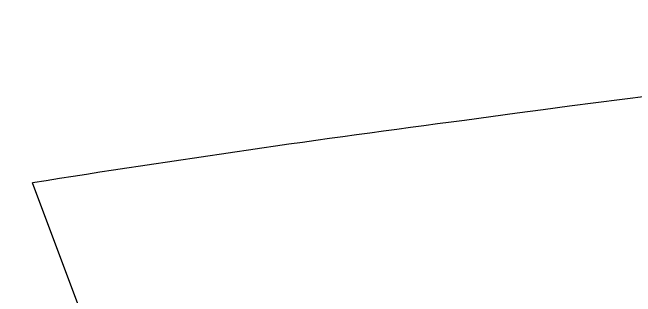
# Model space of a CAD drawing. Header units: millimetres. Extents: x 441156 to 441876, y 4514765 to 4515211.
# Drawn here: x 441427.271 to 441429.8, y 4514838.373 to 4514839.525 of the extents above; entities that cross this region are included whole.
import ezdxf

# ---------------------------------------------------------------- set-up
doc = ezdxf.new("R2010")
doc.units = ezdxf.units.MM
doc.layers.add('01_piscinas', color=254, linetype='Continuous')

msp = doc.modelspace()

# ---------------------------------------------------------------- linework, layer by layer
at = {"layer": '01_piscinas'}
msp.add_line((441430.69518641, 4514829.92970618, 0.00000015), (441427.35271451, 4514838.83373326, 0.00000132), dxfattribs=at)
for points, elevation in [([(441354.64111455, 4514840.61307697), (441365.20169914, 4514822.95486776), (441365.37693543, 4514823.00518795), (441371.34350363, 4514824.73712644), (441377.84385524, 4514826.61361882), (441382.43476199, 4514827.93890122), (441388.34412613, 4514829.61936088), (441392.44200494, 4514830.82727982), (441392.87846354, 4514830.95623588), (441404.77217634, 4514834.47035301), (441407.84532626, 4514835.3690429), (441407.88822918, 4514835.38158912), (441413.06729749, 4514836.89611864, 0.0058339136), (441421.14704095, 4514839.21642046, -0.0022510891), (441421.73053684, 4514839.36148005, -0.002317905), (441422.33102709, 4514839.5049432, -0.0002346539), (441422.34628775, 4514839.50852925, -0.0001087055), (441422.37448284, 4514839.51511501, -0.0248121987), (441428.89110417, 4514840.69847709, -0.0264644379), (441435.91097762, 4514841.2872445, -0.0051616495), (441437.28558627, 4514841.31533984, -0.0227607777), (441445.60139565, 4514841.02082704), (441450.6288449, 4514840.71468469), (441466.58574424, 4514839.74300255)], 0.00000053), ([(441443.83423886, 4514839.51786643, 0.0181980441), (441437.30055002, 4514839.68960865, 0.0051616495), (441435.95948419, 4514839.66219888, 0.026485001), (441429.10561745, 4514839.08707105, 0.0067966815), (441427.35271451, 4514838.83373326, 0.0067966815)], 0.00000131)]:
    msp.add_lwpolyline(points, format="xyb", dxfattribs=dict(at, elevation=elevation))

doc.saveas('drawing.dxf')
